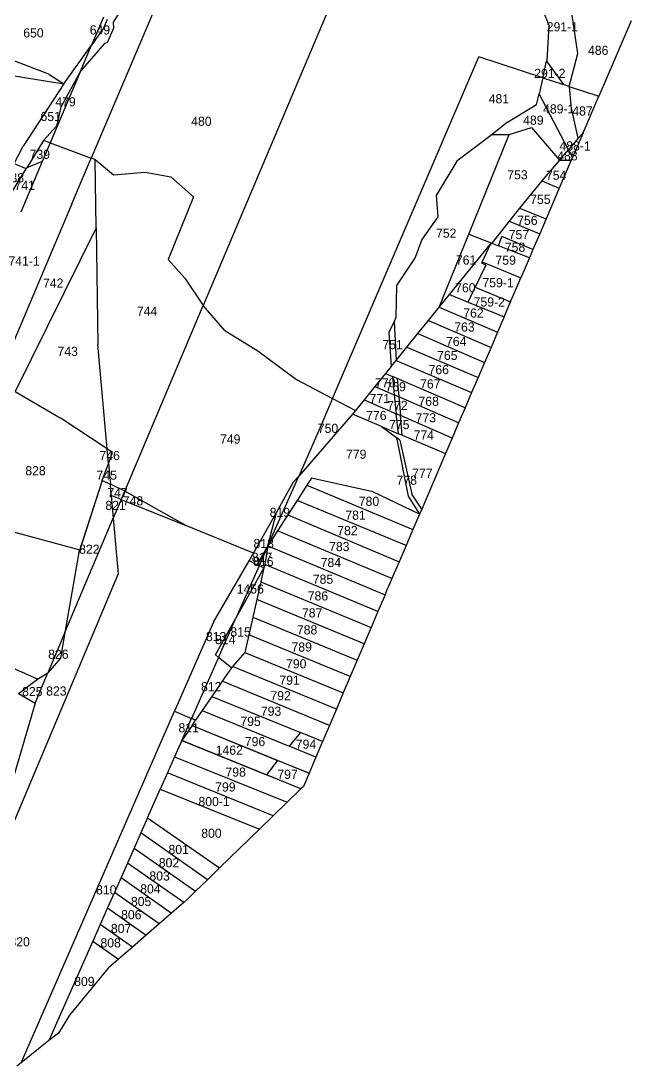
# Model space of a CAD drawing. Header units: metres. Extents: x 213182 to 213979, y 2703601 to 2704867.
# Drawn here: x 213642.9 to 213809.9, y 2703992.4 to 2704278.5 of the extents above; entities that cross this region are included whole.
import ezdxf
from ezdxf.enums import TextEntityAlignment as Align

# ---------------------------------------------------------------- set-up
doc = ezdxf.new("R2010")
doc.units = ezdxf.units.M

msp = doc.modelspace()

# ---------------------------------------------------------------- linework, layer by layer
at = {"layer": 'LIN'}
for p, q in [((213687.45, 2704300.63), (213662.16, 2704240.92)), ((213729.28, 2704286.89), (213692.8, 2704200.6)), ((213671.37, 2704283.12), (213668.14, 2704278.16)), ((213785.8, 2704281.1), (213787.4, 2704277.28)), ((213795.3, 2704269.52), (213793.56, 2704281.26)), ((213665.47, 2704279.5), (213662.22, 2704271.82)), ((213665.62, 2704276.55), (213666.56, 2704278.95)), ((213668.14, 2704278.16), (213668.26, 2704276.44)), ((213809.88, 2704278.52), (213803.3, 2704263.17)), ((213665.62, 2704276.55), (213662.22, 2704271.82)), ((213668.26, 2704276.44), (213666.5, 2704272.5)), ((213787.4, 2704277.28), (213786.78, 2704267.61)), ((213654.62, 2704261.28), (213662.22, 2704271.82)), ((213665.76, 2704272.32), (213659.22, 2704264.75)), ((213659.22, 2704264.75), (213662.22, 2704271.82)), ((213666.5, 2704272.5), (213665.76, 2704272.32)), ((213650.59, 2704263.93), (213633.31, 2704270.5)), ((213792.96, 2704260.51), (213795.3, 2704269.52)), ((213728.19, 2704175.16), (213768.26, 2704268.66)), ((213785.71, 2704262.9), (213768.26, 2704268.66)), ((213785.71, 2704262.9), (213786.75, 2704267.48)), ((213786.78, 2704267.61), (213786.75, 2704267.48)), ((213786.75, 2704267.48), (213791.35, 2704261.04)), ((213637.72, 2704264), (213654.62, 2704261.28)), ((213650.59, 2704263.93), (213654.62, 2704261.28)), ((213659.22, 2704264.75), (213650.9, 2704245.1)), ((213659.22, 2704264.75), (213653.86, 2704254.9)), ((213803.3, 2704263.17), (213801.02, 2704257.85)), ((213654.62, 2704261.28), (213643.56, 2704244.22)), ((213785.71, 2704262.9), (213784.71, 2704258.5)), ((213785.71, 2704262.9), (213791.35, 2704261.04)), ((213792.96, 2704260.51), (213791.35, 2704261.04)), ((213792.96, 2704260.51), (213793.42, 2704255.41)), ((213792.96, 2704260.51), (213801.02, 2704257.85)), ((213784.04, 2704255.59), (213784.71, 2704258.5)), ((213792.75, 2704243.2), (213784.71, 2704258.5)), ((213796.72, 2704247.82), (213801.02, 2704257.85)), ((213653.86, 2704254.9), (213652.62, 2704249.63)), ((213776.1, 2704250.73), (213784.04, 2704255.59)), ((213795.44, 2704246.33), (213793.42, 2704255.41)), ((213652.62, 2704249.63), (213649.07, 2704245.78)), ((213776.1, 2704250.73), (213771.86, 2704247.42)), ((213776.55, 2704247.37), (213782.59, 2704249.3)), ((213782.59, 2704249.3), (213790.31, 2704240.36)), ((213771.86, 2704247.42), (213762.2, 2704240.09)), ((213765.49, 2704220.1), (213776.55, 2704247.37)), ((213771.86, 2704247.42), (213776.55, 2704247.37)), ((213795.44, 2704246.33), (213792.75, 2704243.2)), ((213796.72, 2704247.82), (213793.85, 2704241.12)), ((213796.72, 2704247.82), (213795.44, 2704246.33)), ((213641.08, 2704239.4), (213643.56, 2704244.22)), ((213649.07, 2704245.78), (213644.54, 2704238.3)), ((213650.9, 2704245.1), (213648.74, 2704240.01)), ((213650.9, 2704245.1), (213649.07, 2704245.78)), ((213650.9, 2704245.1), (213662.16, 2704240.92)), ((213790.31, 2704240.36), (213792.75, 2704243.2)), ((213792.75, 2704243.2), (213793.85, 2704241.12)), ((213656.87, 2704228.42), (213662.16, 2704240.92)), ((213663.26, 2704240.51), (213662.16, 2704240.92)), ((213663.53, 2704221.85), (213663.26, 2704240.51)), ((213663.26, 2704240.51), (213668.26, 2704236.38)), ((213790.31, 2704240.36), (213785.42, 2704234.67)), ((213793.52, 2704240.35), (213790.22, 2704232.65)), ((213790.31, 2704240.36), (213793.52, 2704240.35)), ((213793.52, 2704240.35), (213793.85, 2704241.12)), ((213640.18, 2704231.1), (213644.54, 2704238.3)), ((213641.08, 2704239.4), (213644.11, 2704238.13)), ((213648.74, 2704240.01), (213642.87, 2704226.13)), ((213644.11, 2704238.13), (213644.54, 2704238.3)), ((213648.74, 2704240.01), (213644.54, 2704238.3)), ((213762.2, 2704240.09), (213756.58, 2704230.7)), ((213668.26, 2704236.38), (213676.89, 2704237.08)), ((213676.89, 2704237.08), (213683.94, 2704235.8)), ((213683.94, 2704235.8), (213690.09, 2704230.34)), ((213785.42, 2704234.67), (213779.37, 2704227.21)), ((213785.42, 2704234.67), (213790.22, 2704232.65)), ((213790.22, 2704232.65), (213786.63, 2704224.29)), ((213690.09, 2704230.34), (213683.17, 2704213.17)), ((213756.58, 2704230.7), (213756.98, 2704224.89)), ((213656.87, 2704228.42), (213636.32, 2704179.91)), ((213779.37, 2704227.21), (213776.53, 2704223.7)), ((213779.37, 2704227.21), (213786.63, 2704224.29)), ((213756.98, 2704224.89), (213752.62, 2704218.68)), ((213776.53, 2704223.7), (213771.73, 2704217.65)), ((213776.53, 2704223.7), (213784.87, 2704220.18)), ((213786.63, 2704224.29), (213784.87, 2704220.18)), ((213663.53, 2704221.85), (213641.29, 2704177.06)), ((213663.53, 2704221.85), (213664, 2704189.93)), ((213757.38, 2704200.09), (213765.49, 2704220.1)), ((213765.49, 2704220.1), (213771.73, 2704217.65)), ((213784.87, 2704220.18), (213783.03, 2704215.89)), ((213752.62, 2704218.68), (213750.77, 2704213.68)), ((213760.22, 2704203.59), (213771.33, 2704217.3)), ((213771.33, 2704217.3), (213769.16, 2704212.52)), ((213771.33, 2704217.3), (213771.73, 2704217.65)), ((213771.73, 2704217.65), (213773.58, 2704216.92)), ((213773.58, 2704216.92), (213774.53, 2704219.48)), ((213783.03, 2704215.89), (213774.53, 2704219.48)), ((213782.05, 2704213.59), (213773.58, 2704216.92)), ((213783.03, 2704215.89), (213782.05, 2704213.59)), ((213683.17, 2704213.17), (213687.73, 2704208.1)), ((213750.77, 2704213.68), (213745.71, 2704206.05)), ((213770.09, 2704211.63), (213767.24, 2704205.56)), ((213769.01, 2704212.18), (213769.16, 2704212.52)), ((213770.09, 2704211.63), (213769.01, 2704212.18)), ((213769.16, 2704212.52), (213779.73, 2704208.18)), ((213782.05, 2704213.59), (213779.73, 2704208.18)), ((213687.73, 2704208.1), (213692.8, 2704200.6)), ((213745.71, 2704206.05), (213745.47, 2704197.31)), ((213776.9, 2704201.59), (213779.73, 2704208.18)), ((213757.38, 2704200.09), (213760.22, 2704203.59)), ((213760.22, 2704203.59), (213765.32, 2704201.48)), ((213765.32, 2704201.48), (213767.24, 2704205.56)), ((213767.24, 2704205.56), (213776.9, 2704201.59)), ((213671.3, 2704149.73), (213692.8, 2704200.6)), ((213698.68, 2704193.77), (213692.8, 2704200.6)), ((213754.47, 2704196.5), (213757.38, 2704200.09)), ((213757.38, 2704200.09), (213773.34, 2704193.28)), ((213765.32, 2704201.48), (213775.13, 2704197.45)), ((213775.13, 2704197.45), (213776.9, 2704201.59)), ((213745.47, 2704197.31), (213745.02, 2704196.2)), ((213775.13, 2704197.45), (213773.34, 2704193.28)), ((213745.02, 2704196.2), (213743.62, 2704193.23)), ((213745.02, 2704196.2), (213745.6, 2704185.56)), ((213751.54, 2704192.88), (213754.47, 2704196.5)), ((213754.47, 2704196.5), (213771.55, 2704189.11)), ((213698.68, 2704193.77), (213707.71, 2704188.2)), ((213743.62, 2704193.23), (213744.27, 2704183.92)), ((213748.55, 2704189.21), (213751.54, 2704192.88)), ((213751.54, 2704192.88), (213769.78, 2704184.98)), ((213773.34, 2704193.28), (213771.55, 2704189.11)), ((213666.52, 2704161.34), (213664, 2704189.93)), ((213745.6, 2704185.56), (213748.55, 2704189.21)), ((213748.55, 2704189.21), (213768.01, 2704180.86)), ((213771.55, 2704189.11), (213769.78, 2704184.98)), ((213707.71, 2704188.2), (213718.36, 2704180.36)), ((213744.27, 2704183.92), (213742.68, 2704181.97)), ((213744.27, 2704183.92), (213745.6, 2704185.56)), ((213745.6, 2704185.56), (213766.25, 2704176.73)), ((213769.78, 2704184.98), (213768.01, 2704180.86)), ((213718.36, 2704180.36), (213728.19, 2704175.16)), ((213742.68, 2704181.97), (213739.79, 2704178.4)), ((213742.68, 2704181.97), (213744.56, 2704181.16)), ((213745.85, 2704180.6), (213744.56, 2704181.16)), ((213744.56, 2704181.16), (213745.09, 2704176.1)), ((213764.46, 2704172.57), (213745.85, 2704180.6)), ((213745.85, 2704180.6), (213746.3, 2704175.57)), ((213768.01, 2704180.86), (213766.25, 2704176.73)), ((213739.79, 2704178.4), (213736.82, 2704174.73)), ((213739.79, 2704178.4), (213745.09, 2704176.1)), ((213641.29, 2704177.06), (213653.63, 2704169.83)), ((213728.19, 2704175.16), (213724.13, 2704165.69)), ((213728.19, 2704175.16), (213734.47, 2704171.84)), ((213736.82, 2704174.73), (213734.47, 2704171.84)), ((213736.82, 2704174.73), (213745.63, 2704170.92)), ((213746.3, 2704175.57), (213745.09, 2704176.1)), ((213745.09, 2704176.1), (213745.63, 2704170.92)), ((213762.69, 2704168.44), (213746.3, 2704175.57)), ((213746.3, 2704175.57), (213746.76, 2704170.43)), ((213766.25, 2704176.73), (213764.46, 2704172.57)), ((213734.47, 2704171.84), (213733.63, 2704170.8)), ((213764.46, 2704172.57), (213762.69, 2704168.44)), ((213666.52, 2704161.34), (213653.63, 2704169.83)), ((213733.63, 2704170.8), (213718.92, 2704153.91)), ((213741.54, 2704167.46), (213733.63, 2704170.8)), ((213746.2, 2704165.5), (213745.63, 2704170.92)), ((213746.76, 2704170.43), (213745.63, 2704170.92)), ((213747.24, 2704165.05), (213746.76, 2704170.43)), ((213760.92, 2704164.31), (213746.76, 2704170.43)), ((213741.54, 2704167.46), (213745.67, 2704164.42)), ((213741.54, 2704167.46), (213746.2, 2704165.5)), ((213762.69, 2704168.44), (213760.92, 2704164.31)), ((213724.13, 2704165.69), (213718.92, 2704153.91)), ((213746.57, 2704163.75), (213745.67, 2704164.42)), ((213745.67, 2704164.42), (213748.85, 2704148.36)), ((213747.24, 2704165.05), (213746.2, 2704165.5)), ((213746.57, 2704163.75), (213749.91, 2704148.9)), ((213747.24, 2704165.05), (213759.1, 2704160.05)), ((213760.92, 2704164.31), (213759.1, 2704160.05)), ((213666.87, 2704157.37), (213666.52, 2704161.34)), ((213667.98, 2704160.38), (213666.52, 2704161.34)), ((213666.87, 2704157.37), (213667.98, 2704160.38)), ((213759.1, 2704160.05), (213752.59, 2704144.87)), ((213665.17, 2704152.73), (213666.87, 2704157.37)), ((213666.87, 2704157.37), (213667.38, 2704151.65)), ((213665.17, 2704152.73), (213658.79, 2704132.95)), ((213665.17, 2704152.73), (213659.03, 2704133.68)), ((213665.17, 2704152.73), (213667.38, 2704151.65)), ((213667.62, 2704148.59), (213667.38, 2704151.65)), ((213671.3, 2704149.73), (213667.38, 2704151.65)), ((213710.46, 2704134.78), (213718.92, 2704153.91)), ((213712.85, 2704143.95), (213717.51, 2704152.29)), ((213717.51, 2704152.29), (213718.92, 2704153.91)), ((213722.39, 2704153.28), (213721.16, 2704151.38)), ((213739.2, 2704149.62), (213722.39, 2704153.28)), ((213670.35, 2704147.48), (213667.62, 2704148.59)), ((213667.62, 2704148.59), (213668.18, 2704142.34)), ((213670.35, 2704147.48), (213671.3, 2704149.73)), ((213688.01, 2704140.33), (213671.3, 2704149.73)), ((213721.16, 2704151.38), (213718.49, 2704147.24)), ((213721.16, 2704151.38), (213750.19, 2704139.28)), ((213751.99, 2704143.47), (213739.2, 2704149.62)), ((213752.59, 2704144.87), (213749.91, 2704148.9)), ((213670.35, 2704147.48), (213668.18, 2704142.34)), ((213670.35, 2704147.48), (213688.01, 2704140.33)), ((213718.49, 2704147.24), (213715.97, 2704143.33)), ((213748.3, 2704134.87), (213718.49, 2704147.24)), ((213748.85, 2704148.36), (213751.99, 2704143.47)), ((213621.97, 2704143.81), (213659.03, 2704133.68)), ((213706.57, 2704132.8), (213712.85, 2704143.95)), ((213710.46, 2704134.78), (213712.85, 2704143.95)), ((213715.97, 2704143.33), (213713.14, 2704138.94)), ((213715.97, 2704143.33), (213746.4, 2704130.43)), ((213751.99, 2704143.47), (213750.19, 2704139.28)), ((213752.59, 2704144.87), (213751.99, 2704143.47)), ((213654.97, 2704111.1), (213668.18, 2704142.34)), ((213668.18, 2704142.34), (213669.54, 2704127.15)), ((213706.57, 2704132.8), (213688.01, 2704140.33)), ((213713.14, 2704138.94), (213710.46, 2704134.78)), ((213744.45, 2704125.89), (213713.14, 2704138.94)), ((213750.19, 2704139.28), (213748.3, 2704134.87)), ((213710.46, 2704134.78), (213707.42, 2704129.65)), ((213710.46, 2704134.78), (213708.07, 2704129.37)), ((213710.46, 2704134.78), (213709.63, 2704129.74)), ((213710.46, 2704134.78), (213742.54, 2704121.4)), ((213748.3, 2704134.87), (213746.4, 2704130.43)), ((213658.79, 2704132.95), (213654.97, 2704111.1)), ((213658.79, 2704132.95), (213659.03, 2704133.68)), ((213705.34, 2704130.72), (213706.57, 2704132.8)), ((213695.6, 2704113.91), (213705.34, 2704130.72)), ((213708.07, 2704129.37), (213701.73, 2704115.05)), ((213709.36, 2704128.81), (213701.73, 2704115.05)), ((213707.42, 2704129.65), (213705.34, 2704130.72)), ((213707.42, 2704129.65), (213708.07, 2704129.37)), ((213709.36, 2704128.81), (213708.07, 2704129.37)), ((213709.36, 2704128.81), (213708.54, 2704124.96)), ((213709.63, 2704129.74), (213709.36, 2704128.81)), ((213740.6, 2704116.86), (213709.63, 2704129.74)), ((213746.4, 2704130.43), (213744.45, 2704125.89)), ((213669.54, 2704127.15), (213639.6, 2704055.96)), ((213744.45, 2704125.89), (213743.35, 2704123.32)), ((213708.54, 2704124.96), (213707.44, 2704120.11)), ((213708.54, 2704124.96), (213738.74, 2704112.47)), ((213742.54, 2704121.4), (213743.35, 2704123.32)), ((213707.44, 2704120.11), (213706.35, 2704115.3)), ((213736.82, 2704107.96), (213707.44, 2704120.11)), ((213742.54, 2704121.4), (213740.6, 2704116.86)), ((213696.12, 2704104.93), (213701.73, 2704115.05)), ((213696.96, 2704104.26), (213701.73, 2704115.05)), ((213706.35, 2704115.3), (213705.25, 2704110.47)), ((213706.35, 2704115.3), (213734.93, 2704103.52)), ((213740.6, 2704116.86), (213738.74, 2704112.47)), ((213695.6, 2704113.91), (213684.96, 2704089.53)), ((213738.74, 2704112.47), (213736.82, 2704107.96)), ((213654.97, 2704111.1), (213650.3, 2704100.04)), ((213654.97, 2704111.1), (213653.75, 2704104.09)), ((213705.25, 2704110.47), (213704.16, 2704105.65)), ((213733.03, 2704099.06), (213705.25, 2704110.47)), ((213647.41, 2704098.32), (213629.11, 2704106.36)), ((213736.82, 2704107.96), (213734.93, 2704103.52)), ((213653.75, 2704104.09), (213650.3, 2704100.04)), ((213696.96, 2704104.26), (213689.57, 2704087.54)), ((213696.12, 2704104.93), (213696.96, 2704104.26)), ((213700.49, 2704101.45), (213696.96, 2704104.26)), ((213704.16, 2704105.65), (213700.78, 2704101.78)), ((213704.16, 2704105.65), (213731.12, 2704094.57)), ((213734.93, 2704103.52), (213733.03, 2704099.06)), ((213646.79, 2704091.74), (213650.3, 2704100.04)), ((213650.13, 2704099.94), (213650.3, 2704100.04)), ((213700.49, 2704101.45), (213697.96, 2704097.74)), ((213700.78, 2704101.78), (213700.49, 2704101.45)), ((213729.24, 2704090.14), (213700.78, 2704101.78)), ((213642.25, 2704094.38), (213647.41, 2704098.32)), ((213647.41, 2704098.32), (213650.13, 2704099.94)), ((213697.96, 2704097.74), (213695.14, 2704093.61)), ((213727.33, 2704085.66), (213697.96, 2704097.74)), ((213733.03, 2704099.06), (213731.12, 2704094.57)), ((213642.25, 2704094.38), (213646.79, 2704091.74)), ((213731.12, 2704094.57), (213729.24, 2704090.14)), ((213646.79, 2704091.74), (213636.71, 2704057.5)), ((213695.14, 2704093.61), (213692.53, 2704089.78)), ((213695.14, 2704093.61), (213719.4, 2704083.7)), ((213642.94, 2703993.28), (213684.96, 2704089.53)), ((213684.96, 2704089.53), (213689.57, 2704087.54)), ((213692.53, 2704089.78), (213690.68, 2704087.06)), ((213692.53, 2704089.78), (213716.3, 2704080.02)), ((213729.24, 2704090.14), (213727.33, 2704085.66)), ((213686.91, 2704081.53), (213689.57, 2704087.54)), ((213689.73, 2704085.67), (213686.91, 2704081.53)), ((213690.68, 2704087.06), (213689.57, 2704087.54)), ((213689.73, 2704085.67), (213690.68, 2704087.06)), ((213689.73, 2704085.67), (213721.76, 2704072.56)), ((213689.73, 2704085.67), (213713.15, 2704076.09)), ((213727.33, 2704085.66), (213725.45, 2704081.23)), ((213719.4, 2704083.7), (213716.3, 2704080.02)), ((213725.45, 2704081.23), (213719.4, 2704083.7)), ((213686.91, 2704081.53), (213684.93, 2704077.07)), ((213719.52, 2704068.26), (213686.91, 2704081.53)), ((213686.91, 2704081.53), (213710.07, 2704072.11)), ((213723.65, 2704076.99), (213716.3, 2704080.02)), ((213725.45, 2704081.23), (213723.65, 2704076.99)), ((213684.93, 2704077.07), (213682.98, 2704072.64)), ((213684.93, 2704077.07), (213715.78, 2704064.63)), ((213713.15, 2704076.09), (213710.07, 2704072.11)), ((213721.76, 2704072.56), (213713.15, 2704076.09)), ((213723.65, 2704076.99), (213721.76, 2704072.56)), ((213682.98, 2704072.64), (213681.01, 2704068.2)), ((213711.98, 2704060.94), (213682.98, 2704072.64)), ((213719.52, 2704068.26), (213710.07, 2704072.11)), ((213721.76, 2704072.56), (213720.22, 2704068.95)), ((213720.22, 2704068.95), (213719.52, 2704068.26)), ((213677.55, 2704060.38), (213681.01, 2704068.2)), ((213681.01, 2704068.2), (213708.17, 2704057.25)), ((213719.52, 2704068.26), (213715.78, 2704064.63)), ((213715.78, 2704064.63), (213711.98, 2704060.94)), ((213677.55, 2704060.38), (213675.74, 2704056.28)), ((213677.55, 2704060.38), (213697.28, 2704046.67)), ((213711.98, 2704060.94), (213708.17, 2704057.25)), ((213697.28, 2704046.67), (213708.17, 2704057.25)), ((213675.74, 2704056.28), (213673.87, 2704052.04)), ((213693.94, 2704043.43), (213675.74, 2704056.28)), ((213673.87, 2704052.04), (213672.08, 2704048)), ((213673.87, 2704052.04), (213690.68, 2704040.26)), ((213672.08, 2704048), (213670.31, 2704044)), ((213687.45, 2704037.21), (213672.08, 2704048)), ((213697.28, 2704046.67), (213693.94, 2704043.43)), ((213670.31, 2704044), (213668.5, 2704039.9)), ((213670.31, 2704044), (213684.09, 2704034.28)), ((213693.94, 2704043.43), (213690.68, 2704040.26)), ((213668.5, 2704039.9), (213666.63, 2704035.69)), ((213680.71, 2704031.34), (213668.5, 2704039.9)), ((213690.68, 2704040.26), (213688.29, 2704037.94)), ((213687.45, 2704037.21), (213684.09, 2704034.28)), ((213687.45, 2704037.21), (213688.29, 2704037.94)), ((213666.63, 2704035.69), (213664.62, 2704031.13)), ((213666.63, 2704035.69), (213677.22, 2704028.29)), ((213684.09, 2704034.28), (213680.71, 2704031.34)), ((213680.71, 2704031.34), (213677.22, 2704028.29)), ((213664.62, 2704031.13), (213662.62, 2704026.61)), ((213673.43, 2704024.99), (213664.62, 2704031.13)), ((213662.62, 2704026.61), (213650.59, 2703999.42)), ((213662.62, 2704026.61), (213669.65, 2704021.7)), ((213677.22, 2704028.29), (213673.43, 2704024.99)), ((213673.43, 2704024.99), (213669.65, 2704021.7)), ((213669.65, 2704021.7), (213666.78, 2704019.2)), ((213666.78, 2704019.2), (213656.23, 2704006.36)), ((213656.23, 2704006.36), (213653.19, 2704001.45)), ((213653.19, 2704001.45), (213650.59, 2703999.42)), ((213650.59, 2703999.42), (213642.94, 2703993.28)), ((213642.94, 2703993.28), (213641.82, 2703992.42))]:
    msp.add_line(p, q, dxfattribs=at)

# ---------------------------------------------------------------- texts
at = {"layer": 'PAR'}
for s, p in [('291-1', (213791.07, 2704276.85)), ('650', (213646.34, 2704275.2)), ('649', (213664.53, 2704276)), ('486', (213800.88, 2704270.41)), ('291-2', (213787.64, 2704264.11)), ('479', (213655.12, 2704256.33)), ('481', (213773.7, 2704257.16)), ('489-1', (213790.07, 2704254.38)), ('487', (213796.57, 2704253.81)), ('651', (213651.06, 2704252.32)), ('480', (213692.29, 2704251.01)), ('489', (213783.13, 2704251.3)), ('739', (213648.08, 2704241.95)), ('488-1', (213794.56, 2704244.25)), ('488', (213792.45, 2704241.54)), ('753', (213778.78, 2704236.35)), ('754', (213789.37, 2704236.23)), ('738', (213640.98, 2704235.55)), ('741', (213643.94, 2704233.46)), ('755', (213785.05, 2704229.6)), ('756', (213781.5, 2704223.89)), ('752', (213759.29, 2704220.38)), ('757', (213779.19, 2704219.98)), ('758', (213778.12, 2704216.54)), ('741-1', (213643.77, 2704212.76)), ('761', (213764.73, 2704213.03)), ('759', (213775.56, 2704212.99)), ('742', (213651.75, 2704206.73)), ('760', (213764.53, 2704205.43)), ('759-1', (213773.48, 2704206.83)), ('744', (213677.45, 2704199.04)), ('759-2', (213771.07, 2704201.54)), ('762', (213766.75, 2704198.52)), ('763', (213764.28, 2704194.69)), ('764', (213762.02, 2704190.74)), ('743', (213655.7, 2704188.02)), ('751', (213744.61, 2704189.86)), ('765', (213759.59, 2704186.92)), ('766', (213757.25, 2704183.02)), ('770', (213742.63, 2704179.44)), ('767', (213754.93, 2704179.12)), ('769', (213745.45, 2704178.34)), ('771', (213741.12, 2704175.14)), ('772', (213745.94, 2704173.24)), ('768', (213754.49, 2704174.37)), ('776', (213740.17, 2704170.48)), ('775', (213746.45, 2704167.98)), ('773', (213753.71, 2704169.85)), ('750', (213726.94, 2704166.97)), ('774', (213753.16, 2704165.12)), ('749', (213700.19, 2704164.03)), ('746', (213667.2, 2704159.52)), ('779', (213734.66, 2704159.89)), ('828', (213646.9, 2704155.37)), ('745', (213666.38, 2704154.14)), ('777', (213752.76, 2704154.65)), ('778', (213748.49, 2704152.78)), ('747', (213669.36, 2704149.34)), ('821', (213668.81, 2704145.87)), ('748', (213673.58, 2704147.14)), ('780', (213738.16, 2704147)), ('819', (213713.77, 2704143.97)), ('781', (213734.47, 2704143.19)), ('782', (213732.26, 2704138.97)), ('822', (213661.63, 2704133.88)), ('818', (213709.34, 2704135.44)), ('783', (213730.03, 2704134.61)), ('817', (213708.88, 2704131.66)), ('816', (213709.25, 2704130.54)), ('784', (213727.72, 2704130.24)), ('785', (213725.57, 2704125.68)), ('1456', (213705.67, 2704123.01)), ('786', (213724.19, 2704121.1)), ('787', (213722.6, 2704116.46)), ('815', (213703.01, 2704111.24)), ('788', (213721.22, 2704111.81)), ('813', (213696.33, 2704109.98)), ('814', (213698.83, 2704109.14)), ('826', (213653.15, 2704105.13)), ('789', (213719.74, 2704107.12)), ('790', (213718.25, 2704102.52)), ('812', (213694.99, 2704096.27)), ('791', (213716.43, 2704098.02)), ('825', (213646.02, 2704094.92)), ('823', (213652.61, 2704095.08)), ('792', (213713.97, 2704093.78)), ('793', (213711.36, 2704089.55)), ('811', (213688.81, 2704085)), ('795', (213705.75, 2704086.76)), ('1462', (213699.93, 2704078.89)), ('796', (213706.96, 2704081.24)), ('794', (213720.91, 2704080.53)), ('798', (213701.68, 2704072.88)), ('797', (213715.87, 2704072.27)), ('799', (213698.86, 2704068.81)), ('800-1', (213695.76, 2704064.82)), ('800', (213695.04, 2704056.16)), ('801', (213686.08, 2704051.7)), ('802', (213683.43, 2704048.08)), ('803', (213680.86, 2704044.45)), ('810', (213666.26, 2704040.65)), ('804', (213678.34, 2704040.92)), ('805', (213675.8, 2704037.47)), ('806', (213673.11, 2704033.86)), ('807', (213670.32, 2704030.08)), ('820', (213642.56, 2704026.44)), ('808', (213667.46, 2704026.15)), ('809', (213660.27, 2704015.59))]:
    msp.add_text(s, height=2.5, dxfattribs=at).set_placement(p, align=Align.MIDDLE)

doc.saveas('drawing.dxf')
